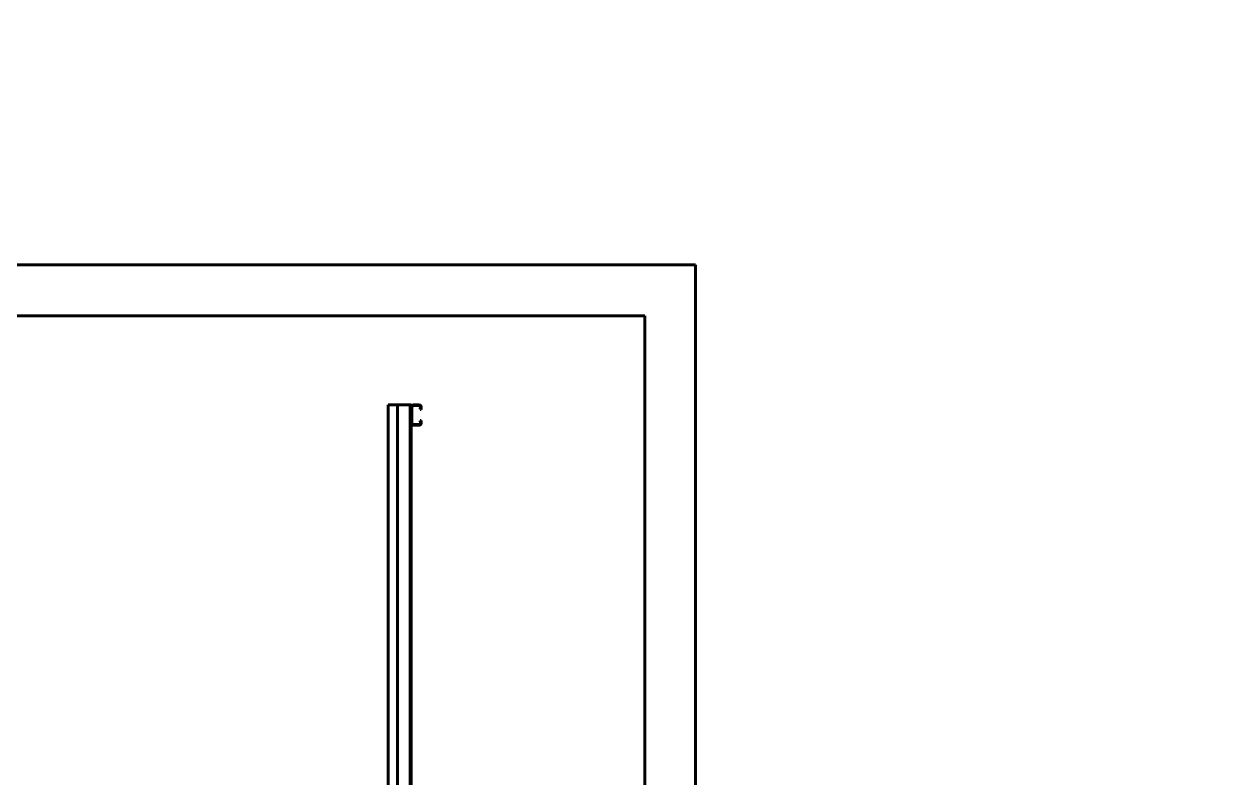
# Model space of a CAD drawing. Header units: millimetres. Extents: x 0 to 1680, y 0 to 594.
# Drawn here: x 131.7 to 220.8, y 538.5 to 594 of the extents above; entities that cross this region are included whole.
import ezdxf

# ---------------------------------------------------------------- set-up
doc = ezdxf.new("R2010")
doc.units = ezdxf.units.MM
doc.linetypes.add('K5LT_BASIC', pattern=[0])
doc.layers.add('Системный слой', color=7, linetype='Continuous')

# ---------------------------------------------------------------- blocks, each defined once
blk = doc.blocks.new('U496')
at = {"layer": 'Системный слой', "color": 5, "linetype": 'K5LT_BASIC', "lineweight": 60, "true_color": 0x0000ff}
for p, q in [((160.764, 565.95), (160.352, 565.95)), ((160.183, 565.782), (160.183, 564.619)), ((160.239, 565.782), (160.239, 564.619)), ((160.764, 565.894), (160.352, 565.894)), ((160.877, 565.784), (160.862, 565.613)), ((160.918, 565.613), (160.862, 565.613)), ((160.933, 565.782), (160.918, 565.613)), ((160.352, 564.507), (160.764, 564.507)), ((160.352, 564.45), (160.764, 564.45)), ((160.862, 564.788), (160.918, 564.788)), ((160.877, 564.617), (160.862, 564.788)), ((160.933, 564.619), (160.918, 564.788))]:
    blk.add_line(p, q, dxfattribs=at)
for centre, radius, start, end in [((160.352, 565.782), 0.169, 90, 180), ((160.764, 565.782), 0.169, 0, 90), ((160.352, 565.782), 0.113, 90, 180), ((160.764, 565.782), 0.113, 1.1247, 90), ((160.352, 564.619), 0.169, 180, 270), ((160.352, 564.619), 0.113, 180, 270), ((160.764, 564.619), 0.169, 270, 0), ((160.764, 564.619), 0.113, 270, 358.8753)]:
    blk.add_arc(centre, radius, start, end, dxfattribs=at)

msp = doc.modelspace()

# ---------------------------------------------------------------- linework, layer by layer
at = {"layer": 'Системный слой', "color": 5, "linetype": 'K5LT_BASIC', "lineweight": 60, "true_color": 0x0000ff}
for p, q in [((41.27074, 576.26284), (181.14574, 576.26284)), ((181.14574, 576.26284), (181.14574, 381.97534)), ((45.02074, 572.51284), (177.39574, 572.51284)), ((177.39574, 385.72534), (177.39574, 572.51284)), ((158.49574, 390.02559), (158.49574, 565.95034)), ((158.49574, 565.95034), (160.18324, 565.95034)), ((159.17074, 390.02559), (159.17074, 565.95034)), ((160.10824, 565.95034), (160.10824, 389.93578)), ((160.18324, 389.93578), (160.18324, 565.95034))]:
    msp.add_line(p, q, dxfattribs=at)

# ---------------------------------------------------------------- block references
at = {"layer": 'Системный слой'}
msp.add_blockref('U496', (0, 0), dxfattribs=at)

doc.saveas('drawing.dxf')
